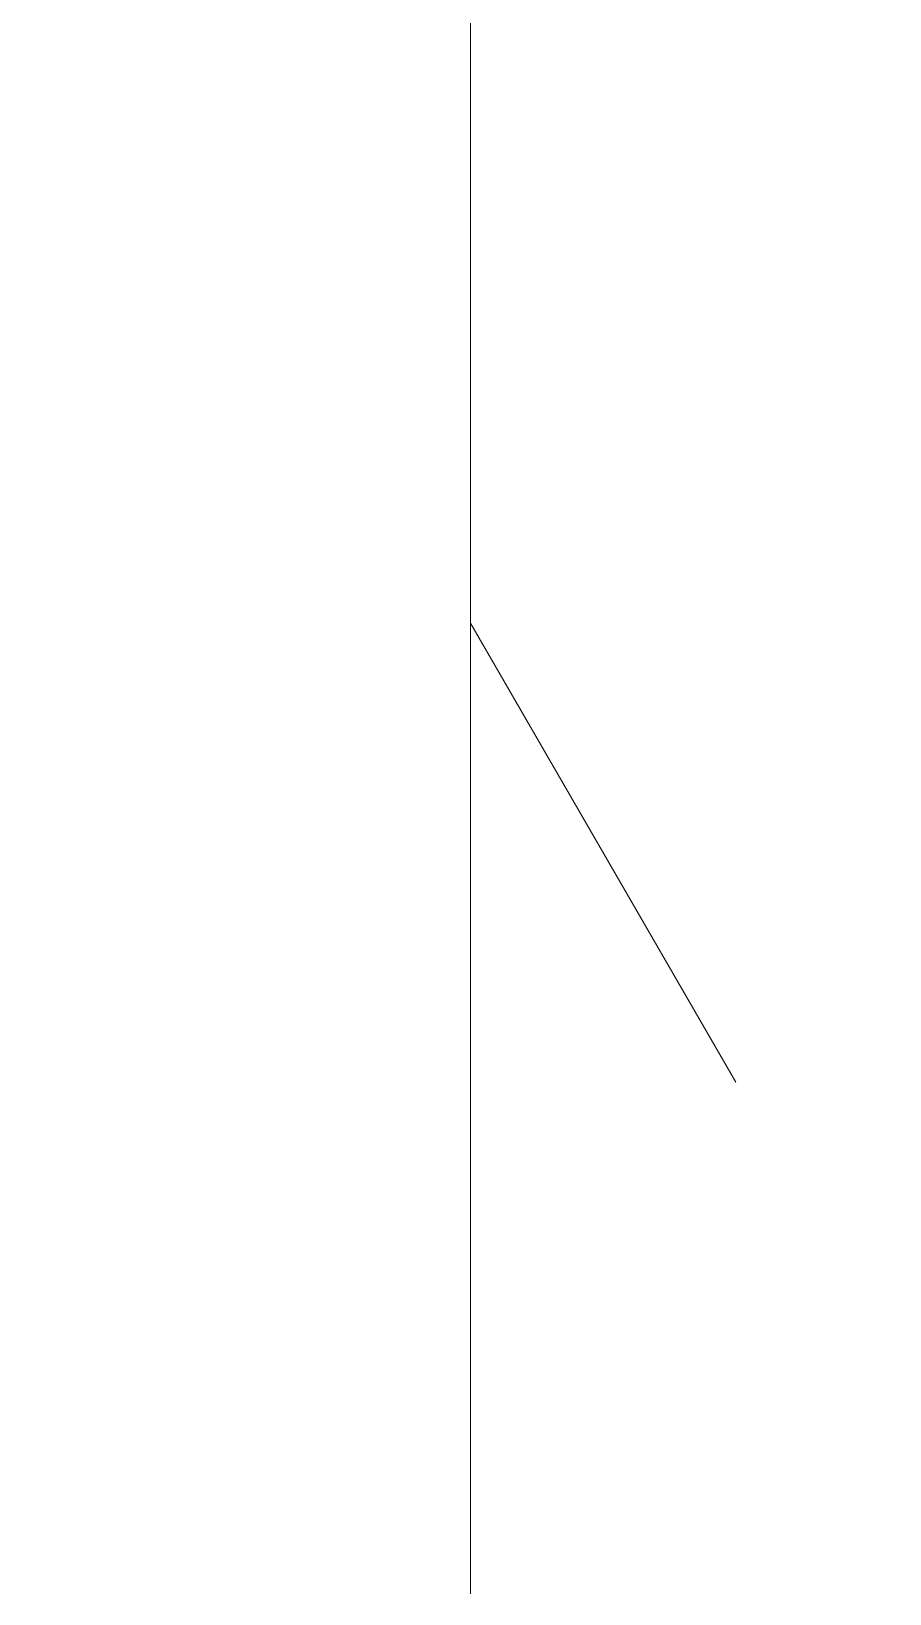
# Model space of a CAD drawing. Header units: millimetres. Extents: x -213547 to 415037, y -3642 to 106956.
# Drawn here: x 101667.15 to 101681.92, y 84366.05 to 84392.95 of the extents above; entities that cross this region are included whole.
import ezdxf

# ---------------------------------------------------------------- set-up
doc = ezdxf.new("R2010")
doc.units = ezdxf.units.MM
doc.layers.add('A-WALL-1', color=9, linetype='Continuous', lineweight=5, true_color=0x808080)
doc.layers.add('I-WALL', color=7, linetype='Continuous', lineweight=5)

# ---------------------------------------------------------------- blocks, each defined once
blk = doc.blocks.new('1floor')
at = {"layer": 'I-WALL'}
h = blk.add_hatch(dxfattribs=at)
h.set_pattern_fill('FP_191', color=256, style=0, pattern_type=2)
h.set_pattern_definition([(0, (0, 0), (243.84, 60.96), [20.117, -162.763, 20.117, -162.763, -975.36]), (0, (0, 0), (243.84, 60.96), [-365.76, 20.117, -345.643, 20.117, -162.763, -426.72]), (0, (0, 0), (243.84, 60.96), [-914.4, 20.117, -101.803, 20.117, -284.683]), (120, (91.44, 30.48), (-174.71291, 180.691634), [20.117, -162.763, 20.117, -162.763, -975.36]), (120, (91.44, 30.48), (-174.71291, 180.691634), [-365.76, 20.117, -345.643, 20.117, -162.763, -426.72]), (120, (91.44, 30.48), (-174.71291, 180.691634), [-914.4, 20.117, -101.803, 20.117, -284.683]), (240, (121.92, 152.4), (-69.12709, -241.651634), [20.117, -162.763, 20.117, -162.763, -975.36]), (240, (121.92, 152.4), (-69.12709, -241.651634), [-365.76, 20.117, -345.643, 20.117, -162.763, -426.72]), (240, (121.92, 152.4), (-69.12709, -241.651634), [-914.4, 20.117, -101.803, 20.117, -284.683])])
h.paths.add_polyline_path([(101610, 5180), (101630, 5180), (101629.048, 10380), (101610, 10400), (101610, 5292.634)])
h.paths.add_polyline_path([(101630, 10380), (101630, 10400), (101610, 10400)])
h = blk.add_hatch(dxfattribs=at)
h.set_pattern_fill('FP_1', color=256, style=0, pattern_type=2)
h.set_pattern_definition([(45, (0, 0), (-114.04925, 114.04925), []), (45, (114.05, 0), (-114.04925, 114.04925), [201.612, -40.322, 6.706, -33.617])])
h.paths.add_polyline_path([(99660, 5180), (99660, 5400), (94210, 5400), (94210, 5180), (99630, 5180)])
h.paths.add_polyline_path([(101610, 5180), (101610, 5400), (100710, 5400), (100710, 5180), (101570, 5180)])
at = {"layer": 'A-WALL-1'}
blk.add_line((101610, 10600), (101610, 5180), dxfattribs=at)

msp = doc.modelspace()

# ---------------------------------------------------------------- block references
msp.add_blockref('1floor', (64.702, 79186.05))

doc.saveas('drawing.dxf')
